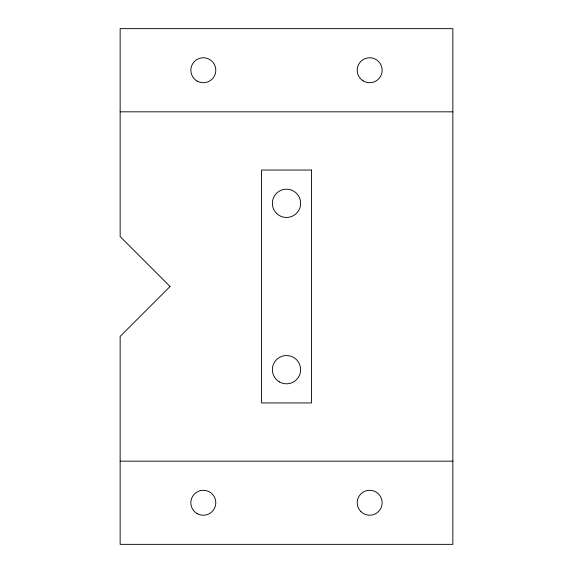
<?xml version="1.0" encoding="UTF-8"?>
<svg xmlns="http://www.w3.org/2000/svg" width="573" height="573" viewBox="0 0 573 573"><rect width="100%" height="100%" fill="white"/><g stroke="black" fill="none" stroke-linecap="round" stroke-linejoin="round"><path stroke-width="0.86" d="M120.144 111.828L452.856 111.828M120.144 461.172L452.856 461.172M170.052 286.5L120.144 336.408L120.144 544.35L452.856 544.35L452.856 28.65L120.144 28.65L120.144 236.592L170.052 286.5M311.454 170.052L261.546 170.052L261.546 402.948L311.454 402.948L311.454 170.052M360.854 511.582A12.477 12.477 0 0 0 381.725 505.988A12.477 12.477 0 0 0 366.448 490.71A12.477 12.477 0 0 0 360.854 511.582M276.501 213.321A14.139 14.139 0 0 0 300.159 206.982A14.139 14.139 0 0 0 282.84 189.663A14.139 14.139 0 0 0 276.501 213.321M197.083 513.566A12.477 12.477 0 0 0 215.799 502.765A12.477 12.477 0 0 0 197.083 491.956A12.477 12.477 0 0 0 197.083 513.566M363.103 80.843A12.477 12.477 0 0 0 382.148 70.629A12.477 12.477 0 0 0 363.783 59.241A12.477 12.477 0 0 0 363.103 80.843M197.083 81.044A12.477 12.477 0 0 0 215.799 70.235A12.477 12.477 0 0 0 197.083 59.434A12.477 12.477 0 0 0 197.083 81.044M279.431 381.926A14.139 14.139 0 0 0 300.639 369.678A14.139 14.139 0 0 0 279.431 357.43A14.139 14.139 0 0 0 279.431 381.926"/></g></svg>
